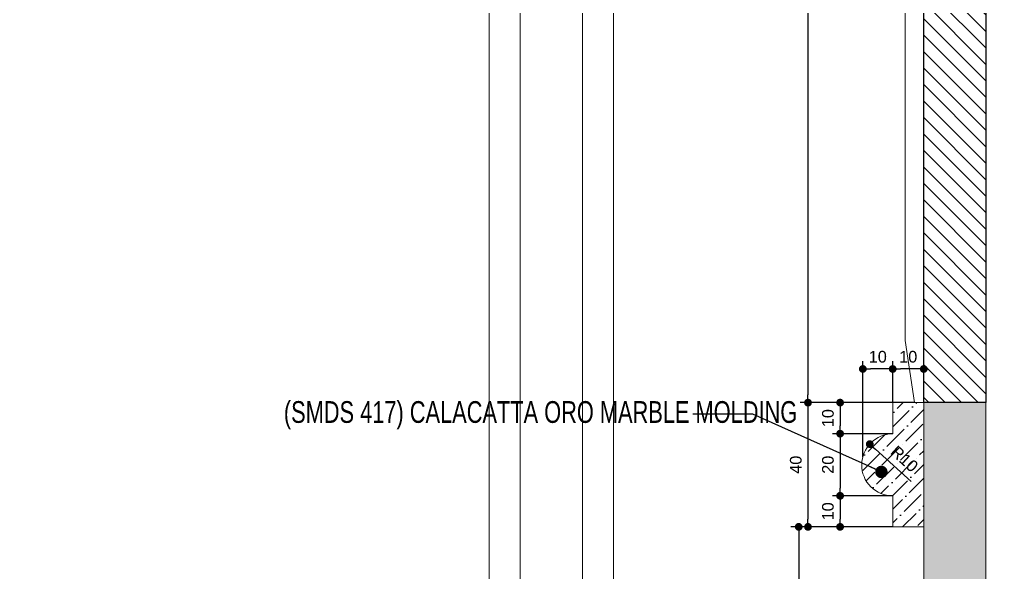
# Model space of a CAD drawing. Header units: inches. Extents: x 193287 to 241687, y 437648 to 550079.
# Drawn here: x 230381.6 to 230697.9, y 449461 to 449638.9 of the extents above; entities that cross this region are included whole.
import ezdxf

# ---------------------------------------------------------------- set-up
doc = ezdxf.new("R2010")
doc.units = ezdxf.units.IN
doc.header["$MEASUREMENT"] = 0
doc.linetypes.add('HIDDEN', pattern=[0.375, 0.25, -0.125])
for name, color, linetype, lineweight in [('A-Dim-ID', 9, 'Continuous', 20), ('CQ Marble', 6, 'Continuous', 0), ('CQ Mirror-Glass', 4, 'Continuous', 0), ('CQ wooh hatch', 8, 'HIDDEN', 18)]:
    doc.layers.add(name, color=color, linetype=linetype, lineweight=lineweight)
for name, color, linetype in [('A-DIMESNION-1', 7, 'Continuous'), ('CQ marble hatch', 8, 'Continuous'), ('CQ SPOT DETAIL DIMENSION', 9, 'Continuous'), ('CQ SPOT DETAILS', 40, 'Continuous'), ('CQ text label', 3, 'Continuous'), ('CQ Wood Section', 1, 'Continuous')]:
    doc.layers.add(name, color=color, linetype=linetype)
doc.styles.add('DIM 50', font='romans.shx', dxfattribs={"width": 0.75, "height": 100})
doc.styles.add('ST9', font='romans.shx', dxfattribs={"width": 0.8})
doc.styles.get("Standard").update_dxf_attribs({"font": 'arial.ttf'})
doc.dimstyles.new('CQ 2.5', dxfattribs={"dimscale": 0.025, "dimtxt": 150, "dimasz": 100, "dimexe": 100, "dimexo": 0, "dimgap": 80, "dimtad": 1, "dimdec": 0, "dimzin": 0, "dimdsep": 46, "dimtxsty": 'Standard', "dimblk": 'DOT', "dimcen": 100, "dimclrd": 250, "dimclre": 250, "dimclrt": 3, "dimadec": 0, "dimazin": 0, "dimtfac": 1, "dimtdec": 0, "dimtofl": 0, "dimtmove": 0, "dimatfit": 3, "dimfxl": 1, "dimtolj": 1, "dimtzin": 0, "dimlwd": -1, "dimarcsym": 0})
doc.dimstyles.new('DIM-20', dxfattribs={"dimscale": 1000, "dimtxt": 0.044, "dimasz": 0.035, "dimexe": 0.022, "dimexo": 0.022, "dimgap": 0.022, "dimtad": 1, "dimdec": 0, "dimzin": 0, "dimdsep": 46, "dimtxsty": 'ST9', "dimblk1": 'ARCHTICK', "dimblk2": 'ARCHTICK', "dimsah": 1, "dimcen": 0.08800000000000001, "dimdle": 0.04, "dimclrd": 256, "dimclre": 256, "dimclrt": 3, "dimadec": 0, "dimazin": 0, "dimtfac": 1, "dimtdec": 0, "dimtix": 1, "dimtofl": 0, "dimtmove": 1, "dimatfit": 3, "dimldrblk": 'CLOSED', "dimfxl": 1, "dimtolj": 1, "dimtzin": 0, "dimarcsym": 0})
doc.dimstyles.get("Standard").update_dxf_attribs({"dimtxt": 0.18, "dimasz": 0.18, "dimexe": 0.18, "dimexo": 0.0625, "dimgap": 0.09, "dimtad": 0, "dimtih": 1, "dimtoh": 1, "dimdec": 4, "dimzin": 0, "dimdsep": 46, "dimtxsty": 'Standard', "dimcen": 0.09, "dimadec": 0, "dimazin": 0, "dimtfac": 1, "dimtdec": 4, "dimtofl": 0, "dimtmove": 0, "dimatfit": 3, "dimfxl": 1, "dimtolj": 1, "dimtzin": 0, "dimarcsym": 0})

# ---------------------------------------------------------------- blocks, each defined once
blk = doc.blocks.new('svanity section gf-15')
at = {"layer": 'CQ marble hatch', "ltscale": 1000, "extrusion": (-4.885221514467741e-08, 5.985931785203955e-09, 0.9999999999999988)}
h = blk.add_hatch(dxfattribs=at)
h.set_pattern_fill('ANSI36', color=256, scale=25.00000000000007, angle=-8.757190095331513e-29, style=0)
h.set_pattern_definition([(45, (-8.161709782388259e-11, -110.6969426357598), (1.657281518405975, 6.07669890082191), [7.812500000000021, -1.562500000000004, 0, -1.562500000000004])])
edge = h.paths.add_edge_path()
edge.add_line((233628.1256468549, 449344.1289597468), (233638.1256468572, 449344.1289597468))
edge.add_line((233638.1256468572, 449344.1289597468), (233638.1256468574, 449384.1289597471))
edge.add_line((233638.1256468574, 449384.1289597471), (233628.1256468549, 449384.1289597468))
edge.add_line((233628.1256468549, 449384.1289597468), (233628.1256468549, 449374.1289597468))
edge.add_arc((233628.2625976543, 449363.9920089474), 10.13787586383413, 90.77402224941184, 179.2259777505882)
edge.add_arc((233628.0729030226, 449364.0762159145), 9.947395999853185, 179.6962005789343, 270.3037994210658)
edge.add_line((233628.1256468549, 449354.1289597468), (233628.1256468549, 449344.1289597468))
at = {"layer": 'CQ marble hatch', "ltscale": 1000}
h = blk.add_hatch(dxfattribs=at)
h.set_pattern_fill('ANSI36', color=256, scale=25.00000000000005, angle=-1.355952014761009e-28, style=0)
h.set_pattern_definition([(45, (0, 0), (1.657281518405974, 6.076698900821905), [7.812500000000016, -1.562500000000003, 0, -1.562500000000003])])
h.paths.add_polyline_path([(233658.125646914, 449384.1325222607), (233638.1261489636, 449384.1325222607), (233638.126148962, 448104.1502377494), (233658.1256469124, 448104.1502377494)])
at = {"layer": 'CQ wooh hatch', "linetype": 'ByBlock'}
h = blk.add_hatch(dxfattribs=at)
h.set_pattern_fill('ANSI31', color=256, scale=30, angle=-90)
h.set_pattern_definition([(315, (-142331.3780380632, 4566.826584564988), (2.651650429449553, 2.651650429449553), [])])
h.paths.add_polyline_path([(233658.1155254458, 449384.1325222608), (233638.126148962, 449384.1325222605), (233638.1256468575, 450954.9731823716), (233658.1155254458, 450954.9731823716)])
at = {"layer": 'CQ Marble', "color": 6, "extrusion": (-4.885221514467737e-08, 5.985931785203956e-09, 0.9999999999999988), "elevation": -0.007688656101631009}
blk.add_lwpolyline([(233628.125646855, 449344.1289597465), (233638.1256468573, 449344.1289597465), (233638.1256468575, 449384.1289597468), (233628.125646855, 449384.1289597465), (233628.125646855, 449374.1289597465, 0.4063219941528656), (233618.125646855, 449364.1289597465, 0.4173229997867474), (233628.125646855, 449354.1289597465)], format="xyb", close=True, dxfattribs=at)
at = {"layer": 'CQ Marble', "color": 6, "elevation": -2.605706086238014e-06}
blk.add_lwpolyline([(233658.1256469123, 449384.1325222608), (233638.126148962, 449384.1325222608), (233638.126148962, 448104.1502377494), (233658.1256469124, 448104.1502377494)], close=True, dxfattribs=at)
at = {"layer": 'CQ Mirror-Glass', "extrusion": (-4.885221514467737e-08, 5.985931785203956e-09, 0.9999999999999988), "elevation": -0.008725700320534576}
blk.add_lwpolyline([(233632.1256468736, 450925.2631311614), (233632.1256468573, 450934.9509609552, -0.037239687188083), (233632.1289659513, 450934.9954630911), (233635.1256468572, 450954.9733357969), (233638.1256468572, 450954.9733357969), (233638.1256468736, 450925.2631311614), (233638.1256468735, 449384.1325222599), (233635.1256468735, 449384.1325222599), (233632.1289659675, 449404.1103949656, -0.037239687188083), (233632.1256468735, 449404.1548971015)], format="xyb", close=True, dxfattribs=at)
at = {"layer": 'CQ Wood Section', "elevation": -1.134604902167276e-05}
blk.add_lwpolyline([(233658.1155254458, 449384.1325222608), (233638.126148962, 449384.1325222605), (233638.1256468575, 450954.9731823716), (233658.1155254458, 450954.9731823716)], close=True, dxfattribs=at)
blk = doc.blocks.new('_Dot')
at = {"color": 0, "linetype": 'ByBlock', "lineweight": -2}
blk.add_line((-0.5, 0), (-1, 0), dxfattribs=at)
at = {"color": 0, "linetype": 'ByBlock', "const_width": 0.5}
blk.add_lwpolyline([(-0.25, 0, 1), (0.25, 0, 1)], format="xyb", close=True, dxfattribs=at)
blk = doc.blocks.new('*D117')
at = {"layer": 'CQ SPOT DETAIL DIMENSION', "color": 250, "transparency": 16777216}
blk.add_line((230668.8073133438, 449490.2351801205), (230657.3221619483, 449500.5660248752), dxfattribs=at)
at = {"layer": 'Defpoints', "color": 0, "transparency": 16777216}
for p in [(230655.4634606097, 449502.2379188114, -0.0005739328420035036), (230663.0007739852, 449495.4581375383, -0.0005735240442406465)]:
    blk.add_point(p, dxfattribs=at)
at = {"layer": 'CQ SPOT DETAIL DIMENSION', "color": 250, "transparency": 16777216, "xscale": 2.5, "yscale": 2.5, "zscale": 2.5, "rotation": 138.0287539182916}
blk.add_blockref('_Dot', (230655.4634606097, 449502.2379188114), dxfattribs=at)
at = {"layer": 'CQ SPOT DETAIL DIMENSION', "color": 3, "transparency": 16777216, "insert": (230666.6120392875, 449497.4751206442), "char_height": 3.75, "attachment_point": 5, "rotation": 318.0287539182916}
blk.add_mtext('\\A1;R10', dxfattribs=at)
blk = doc.blocks.new('*D4516')
at = {"layer": 'A-DIMESNION-1', "color": 250, "lineweight": -2, "ltscale": 0.05, "transparency": 16777216}
for p, q in [((230662.8638231859, 431086.4394643892), (230633.0629336769, 431086.4394643892)), ((230669.8643548663, 429515.5950883383), (230633.0629336769, 429515.5950883383))]:
    blk.add_line(p, q, dxfattribs=at)
at = {"layer": 'A-DIMESNION-1', "color": 250, "ltscale": 0.05, "transparency": 16777216}
blk.add_line((230635.5629336769, 431083.9394643892), (230635.5629336769, 429518.0950883383), dxfattribs=at)
at = {"layer": 'Defpoints', "color": 0, "linetype": 'Continuous', "ltscale": 0.05, "transparency": 16777216}
for p in [(230662.8638231859, 431086.4394643892, -0.0005823916159371622), (230635.5629336769, 429515.5950883383), (230669.8643548663, 429515.5950883383, 0.000464397561726392)]:
    blk.add_point(p, dxfattribs=at)
at = {"layer": 'A-DIMESNION-1', "color": 250, "linetype": 'Continuous', "ltscale": 0.05, "transparency": 16777216, "xscale": 2.5, "yscale": 2.5, "zscale": 2.5}
for p, rotation in [((230635.5629336769, 431086.4394643892), 90), ((230635.5629336769, 429515.5950883383), 270)]:
    blk.add_blockref('_Dot', p, dxfattribs=dict(at, rotation=rotation))
at = {"layer": 'A-DIMESNION-1', "color": 3, "linetype": 'Continuous', "ltscale": 0.05, "transparency": 16777216, "insert": (230631.648284973, 430301.0172763636), "char_height": 3.75, "attachment_point": 5, "rotation": 90}
blk.add_mtext('\\A1;1571', dxfattribs=at)
blk = doc.blocks.new('*D4515')
at = {"layer": 'A-DIMESNION-1', "color": 250, "lineweight": -2, "ltscale": 0.05, "transparency": 16777216}
for p, q in [((230662.863823186, 429515.5950883378), (230633.0629336773, 429515.5950883378)), ((230662.863823186, 429475.5950883378), (230633.0629336773, 429475.5950883378))]:
    blk.add_line(p, q, dxfattribs=at)
at = {"layer": 'A-DIMESNION-1', "color": 250, "ltscale": 0.05, "transparency": 16777216}
blk.add_line((230635.5629336773, 429513.0950883378), (230635.5629336773, 429478.0950883378), dxfattribs=at)
at = {"layer": 'Defpoints', "color": 0, "linetype": 'Continuous', "ltscale": 0.05, "transparency": 16777216}
for p in [(230662.863823186, 429515.5950883378, -0.0005736512730044035), (230635.5629336773, 429475.5950883378), (230662.863823186, 429475.5950883378, -0.0005734118357329961)]:
    blk.add_point(p, dxfattribs=at)
at = {"layer": 'A-DIMESNION-1', "color": 250, "linetype": 'Continuous', "ltscale": 0.05, "transparency": 16777216, "xscale": 2.5, "yscale": 2.5, "zscale": 2.5}
for p, rotation in [((230635.5629336773, 429515.5950883378), 90), ((230635.5629336773, 429475.5950883378), 270)]:
    blk.add_blockref('_Dot', p, dxfattribs=dict(at, rotation=rotation))
at = {"layer": 'A-DIMESNION-1', "color": 3, "linetype": 'Continuous', "ltscale": 0.05, "transparency": 16777216, "insert": (230631.6482849734, 429495.5950883377), "char_height": 3.75, "attachment_point": 5, "rotation": 90}
blk.add_mtext('\\A1;40', dxfattribs=at)
blk = doc.blocks.new('*D4514')
at = {"layer": 'A-DIMESNION-1', "color": 250, "lineweight": -2, "ltscale": 0.05, "transparency": 16777216}
for p, q in [((230659.8638232021, 429475.5986508515), (230630.0629336938, 429475.5986508515)), ((230672.8643252927, 429395.5950883381), (230630.0629336938, 429395.5950883381))]:
    blk.add_line(p, q, dxfattribs=at)
at = {"layer": 'A-DIMESNION-1', "color": 250, "ltscale": 0.05, "transparency": 16777216}
blk.add_line((230632.5629336938, 429473.0986508515), (230632.5629336938, 429398.0950883381), dxfattribs=at)
at = {"layer": 'Defpoints', "color": 0, "linetype": 'Continuous', "ltscale": 0.05, "transparency": 16777216}
for p in [(230659.8638232021, 429475.5986508515, -0.0005734118357329961), (230632.5629336938, 429395.5950883381), (230672.8643252927, 429395.5950883381, 0.0004931264986060887)]:
    blk.add_point(p, dxfattribs=at)
at = {"layer": 'A-DIMESNION-1', "color": 250, "linetype": 'Continuous', "ltscale": 0.05, "transparency": 16777216, "xscale": 2.5, "yscale": 2.5, "zscale": 2.5}
for p, rotation in [((230632.5629336938, 429475.5986508515), 90), ((230632.5629336938, 429395.5950883381), 270)]:
    blk.add_blockref('_Dot', p, dxfattribs=dict(at, rotation=rotation))
at = {"layer": 'A-DIMESNION-1', "color": 3, "linetype": 'Continuous', "ltscale": 0.05, "transparency": 16777216, "insert": (230628.6482849898, 429435.5968695946), "char_height": 3.75, "attachment_point": 5, "rotation": 90}
blk.add_mtext('\\A1;80', dxfattribs=at)
blk = doc.blocks.new('*D4503')
at = {"layer": 'A-DIMESNION-1', "color": 250, "lineweight": -2, "ltscale": 0.05, "transparency": 16777216}
for p, q in [((230662.8638231858, 429515.5950883376), (230662.8638231858, 429528.9276846131)), ((230672.8638231884, 429515.5950883376), (230672.8638231884, 429528.9276846131))]:
    blk.add_line(p, q, dxfattribs=at)
at = {"layer": 'A-DIMESNION-1', "color": 250, "ltscale": 0.05, "transparency": 16777216}
blk.add_line((230670.3638231884, 429526.4276846131), (230665.3638231858, 429526.4276846131), dxfattribs=at)
at = {"layer": 'Defpoints', "color": 0, "linetype": 'Continuous', "ltscale": 0.05, "transparency": 16777216}
for p in [(230662.8638231858, 429526.4276846131), (230662.8638231858, 429515.5950883376, -0.0005736512730044035), (230672.8638231884, 429515.5950883376, -0.0005731627508528351)]:
    blk.add_point(p, dxfattribs=at)
at = {"layer": 'A-DIMESNION-1', "color": 250, "linetype": 'Continuous', "ltscale": 0.05, "transparency": 16777216, "xscale": 2.5, "yscale": 2.5, "zscale": 2.5, "rotation": 180}
blk.add_blockref('_Dot', (230662.8638231858, 429526.4276846131), dxfattribs=at)
at = {"layer": 'A-DIMESNION-1', "color": 250, "linetype": 'Continuous', "ltscale": 0.05, "transparency": 16777216, "xscale": 2.5, "yscale": 2.5, "zscale": 2.5}
blk.add_blockref('_Dot', (230672.8638231884, 429526.4276846131), dxfattribs=at)
at = {"layer": 'A-DIMESNION-1', "color": 3, "linetype": 'Continuous', "ltscale": 0.05, "transparency": 16777216, "insert": (230667.8638231871, 429530.342333317), "char_height": 3.75, "attachment_point": 5}
blk.add_mtext('\\A1;10', dxfattribs=at)
blk = doc.blocks.new('*D4502')
at = {"layer": 'A-DIMESNION-1', "color": 250, "lineweight": -2, "ltscale": 0.05, "transparency": 16777216}
for p, q in [((230653.2298586626, 429498.1610509273), (230653.2298586626, 429528.9276846131)), ((230662.8638231858, 429515.5950883376), (230662.8638231858, 429528.9276846131))]:
    blk.add_line(p, q, dxfattribs=at)
at = {"layer": 'A-DIMESNION-1', "color": 250, "ltscale": 0.05, "transparency": 16777216}
blk.add_line((230660.3638231858, 429526.4276846131), (230655.7298586626, 429526.4276846131), dxfattribs=at)
at = {"layer": 'Defpoints', "color": 0, "linetype": 'Continuous', "ltscale": 0.05, "transparency": 16777216}
for p in [(230653.2298586626, 429526.4276846131), (230662.8638231858, 429515.5950883376, -0.0005736512730044035), (230653.2298586626, 429498.1610509273, -0.0005740175545533103)]:
    blk.add_point(p, dxfattribs=at)
at = {"layer": 'A-DIMESNION-1', "color": 250, "linetype": 'Continuous', "ltscale": 0.05, "transparency": 16777216, "xscale": 2.5, "yscale": 2.5, "zscale": 2.5, "rotation": 180}
blk.add_blockref('_Dot', (230653.2298586626, 429526.4276846131), dxfattribs=at)
at = {"layer": 'A-DIMESNION-1', "color": 250, "linetype": 'Continuous', "ltscale": 0.05, "transparency": 16777216, "xscale": 2.5, "yscale": 2.5, "zscale": 2.5}
blk.add_blockref('_Dot', (230662.8638231858, 429526.4276846131), dxfattribs=at)
at = {"layer": 'A-DIMESNION-1', "color": 3, "linetype": 'Continuous', "ltscale": 0.05, "transparency": 16777216, "insert": (230658.0468409242, 429530.342333317), "char_height": 3.75, "attachment_point": 5}
blk.add_mtext('\\A1;10', dxfattribs=at)
blk = doc.blocks.new('*D4501')
at = {"layer": 'A-DIMESNION-1', "color": 250, "lineweight": -2, "ltscale": 0.05, "transparency": 16777216}
for p, q in [((230662.863823186, 429515.5950883378), (230643.410926385, 429515.5950883378)), ((230662.863823186, 429505.5950883379), (230643.410926385, 429505.5950883379))]:
    blk.add_line(p, q, dxfattribs=at)
at = {"layer": 'A-DIMESNION-1', "color": 250, "ltscale": 0.05, "transparency": 16777216}
blk.add_line((230645.910926385, 429513.0950883378), (230645.910926385, 429508.0950883379), dxfattribs=at)
at = {"layer": 'Defpoints', "color": 0, "linetype": 'Continuous', "ltscale": 0.05, "transparency": 16777216}
for p in [(230662.863823186, 429515.5950883378), (230645.910926385, 429505.5950883379), (230662.863823186, 429505.5950883379, -0.0005735914136865524)]:
    blk.add_point(p, dxfattribs=at)
at = {"layer": 'A-DIMESNION-1', "color": 250, "linetype": 'Continuous', "ltscale": 0.05, "transparency": 16777216, "xscale": 2.5, "yscale": 2.5, "zscale": 2.5}
for p, rotation in [((230645.910926385, 429515.5950883378), 90), ((230645.910926385, 429505.5950883379), 270)]:
    blk.add_blockref('_Dot', p, dxfattribs=dict(at, rotation=rotation))
at = {"layer": 'A-DIMESNION-1', "color": 3, "linetype": 'Continuous', "ltscale": 0.05, "transparency": 16777216, "insert": (230641.9962776811, 429510.5950883377), "char_height": 3.75, "attachment_point": 5, "rotation": 90}
blk.add_mtext('\\A1;10', dxfattribs=at)
blk = doc.blocks.new('*D4500')
at = {"layer": 'A-DIMESNION-1', "color": 250, "lineweight": -2, "ltscale": 0.05, "transparency": 16777216}
for p, q in [((230662.863823186, 429505.5950883379), (230643.4109263853, 429505.5950883379)), ((230662.863823186, 429485.5950883379), (230643.4109263853, 429485.5950883379))]:
    blk.add_line(p, q, dxfattribs=at)
at = {"layer": 'A-DIMESNION-1', "color": 250, "ltscale": 0.05, "transparency": 16777216}
blk.add_line((230645.9109263853, 429503.0950883379), (230645.9109263853, 429488.0950883379), dxfattribs=at)
at = {"layer": 'Defpoints', "color": 0, "linetype": 'Continuous', "ltscale": 0.05, "transparency": 16777216}
for p in [(230662.863823186, 429505.5950883379, -0.0005735914136865524), (230645.9109263853, 429485.5950883379), (230662.863823186, 429485.5950883379, -0.0005734716950508461)]:
    blk.add_point(p, dxfattribs=at)
at = {"layer": 'A-DIMESNION-1', "color": 250, "linetype": 'Continuous', "ltscale": 0.05, "transparency": 16777216, "xscale": 2.5, "yscale": 2.5, "zscale": 2.5}
for p, rotation in [((230645.9109263853, 429505.5950883379), 90), ((230645.9109263853, 429485.5950883379), 270)]:
    blk.add_blockref('_Dot', p, dxfattribs=dict(at, rotation=rotation))
at = {"layer": 'A-DIMESNION-1', "color": 3, "linetype": 'Continuous', "ltscale": 0.05, "transparency": 16777216, "insert": (230641.9962776813, 429495.5950883377), "char_height": 3.75, "attachment_point": 5, "rotation": 90}
blk.add_mtext('\\A1;20', dxfattribs=at)
blk = doc.blocks.new('*D4499')
at = {"layer": 'A-DIMESNION-1', "color": 250, "lineweight": -2, "ltscale": 0.05, "transparency": 16777216}
for p, q in [((230662.863823186, 429485.5950883379), (230643.4109263855, 429485.5950883379)), ((230662.863823186, 429475.5950883381), (230643.4109263855, 429475.5950883381))]:
    blk.add_line(p, q, dxfattribs=at)
at = {"layer": 'A-DIMESNION-1', "color": 250, "ltscale": 0.05, "transparency": 16777216}
blk.add_line((230645.9109263855, 429483.0950883379), (230645.9109263855, 429478.0950883381), dxfattribs=at)
at = {"layer": 'Defpoints', "color": 0, "linetype": 'Continuous', "ltscale": 0.05, "transparency": 16777216}
for p in [(230662.863823186, 429485.5950883379, -0.0005734716950508461), (230645.9109263855, 429475.5950883381), (230662.863823186, 429475.5950883381)]:
    blk.add_point(p, dxfattribs=at)
at = {"layer": 'A-DIMESNION-1', "color": 250, "linetype": 'Continuous', "ltscale": 0.05, "transparency": 16777216, "xscale": 2.5, "yscale": 2.5, "zscale": 2.5}
for p, rotation in [((230645.9109263855, 429485.5950883379), 90), ((230645.9109263855, 429475.5950883381), 270)]:
    blk.add_blockref('_Dot', p, dxfattribs=dict(at, rotation=rotation))
at = {"layer": 'A-DIMESNION-1', "color": 3, "linetype": 'Continuous', "ltscale": 0.05, "transparency": 16777216, "insert": (230641.9962776816, 429480.5950883378), "char_height": 3.75, "attachment_point": 5, "rotation": 90}
blk.add_mtext('\\A1;10', dxfattribs=at)
blk = doc.blocks.new('_ARCHTICK')
at = {"color": 0, "linetype": 'ByBlock', "const_width": 0.15}
blk.add_lwpolyline([(-0.5, -0.5), (0.5, 0.5)], dxfattribs=at)
blk = doc.blocks.new('*D949')
at = {"layer": 'A-Dim-ID', "lineweight": -2, "transparency": 16777216}
for p, q in [((231592.7932773194, 450872.0552431295), (231592.7932773194, 448295.616366341)), ((229557.1803032884, 450832.0552431295), (231614.7932773194, 450832.0552431295)), ((229557.1803032884, 448335.616366341), (231614.7932773194, 448335.616366341))]:
    blk.add_line(p, q, dxfattribs=at)
at = {"layer": 'Defpoints', "color": 0, "transparency": 16777216}
for p in [(229535.1803032884, 450832.0552431295, 0.0002744052115773024), (229535.1803032884, 448335.616366341, -0.0005721818767605302), (231592.7932773194, 448335.616366341)]:
    blk.add_point(p, dxfattribs=at)
at = {"layer": 'A-Dim-ID', "lineweight": -2, "transparency": 16777216, "xscale": 20, "yscale": 20, "zscale": 20}
for p, rotation in [((231592.7932773194, 450832.0552431295), 90), ((231592.7932773194, 448335.616366341), 270)]:
    blk.add_blockref('_ARCHTICK', p, dxfattribs=dict(at, rotation=rotation))
at = {"layer": 'A-Dim-ID', "color": 3, "transparency": 16777216, "insert": (231550.7932773195, 449583.8358047351), "char_height": 40, "attachment_point": 5, "rotation": 90, "style": 'ST9'}
blk.add_mtext('\\A1;2496', dxfattribs=at)
blk = doc.blocks.new('_CLOSED')
at = {"color": 0, "linetype": 'ByBlock'}
for p, q in [((-1, 0.1666666666666666), (0, 0)), ((-1, 0.1666666666666666), (-1, -0.1666666666666666)), ((0, 0), (-1, -0.1666666666666666)), ((0, 0), (-1, 0))]:
    blk.add_line(p, q, dxfattribs=at)
blk = doc.blocks.new('DIMBLOWUP')
at = {"layer": 'A-DIMESNION-1', "color": 64, "linetype": 'Continuous', "ltscale": 0.05}
for base, p1, p2, picture, middle in [((230635.5629336769, 429515.5950883383), (230662.8638231858, 431086.4394643889, -0.0005823916159371622), (230669.8643548662, 429515.5950883381, 0.000464397561726392), '*D4516', (230631.648284973, 430301.0172763636)), ((230635.5629336773, 429475.5950883378, 0.0004642950075180253), (230662.8638231858, 429515.5950883376, -0.0001093562654863782), (230662.8638231858, 429475.5950883376, -0.0001091168282149708), '*D4515', (230631.6482849734, 429495.5950883377, 0.0004642950075180253)), ((230645.910926385, 429505.5950883379, 0.0004642950075180253), (230662.8638231858, 429515.5950883376, 0.0004642950075180253), (230662.8638231858, 429505.5950883377, -0.0001092964061685271), '*D4501', (230641.9962776811, 429510.5950883377, 0.0004642950075180253)), ((230645.9109263853, 429485.5950883379, 0.0004642950075180253), (230662.8638231858, 429505.5950883377, -0.0001092964061685271), (230662.8638231858, 429485.5950883377, -0.0001091766875328208), '*D4500', (230641.9962776813, 429495.5950883377, 0.0004642950075180253)), ((230645.9109263855, 429475.5950883381, 0.0004642950075180253), (230662.8638231858, 429485.5950883377, -0.0001091766875328208), (230662.8638231858, 429475.5950883378, 0.0004642950075180253), '*D4499', (230641.9962776816, 429480.5950883378, 0.0004642950075180253)), ((230632.5629336938, 429395.5950883381, 5.160463778450253e-07), (230659.863823202, 429475.5986508512, -0.000572895789355151), (230672.8643252926, 429395.5950883378, 0.0004936425449839337), '*D4514', (230628.6482849898, 429435.5968695946, 5.160463778450253e-07))]:
    dim = blk.add_linear_dim(base=base, p1=p1, p2=p2, angle=90, dimstyle='CQ 2.5', dxfattribs=at)
    dim.commit()
    dim.dimension.update_dxf_attribs({"geometry": picture, "text_midpoint": middle})
for base, p1, p2, picture, middle in [((230653.2298586626, 429526.4276846131, 0.0004642950075180253), (230662.8638231858, 429515.5950883376, -0.0001093562654863782), (230653.2298586626, 429498.1610509273, -0.000109722547035285), '*D4502', (230658.0468409242, 429530.342333317, 0.0004642950075180253)), ((230662.8638231858, 429526.4276846131, 0.0004642950075180253), (230672.8638231884, 429515.5950883376, -0.0001088677433348098), (230662.8638231858, 429515.5950883376, -0.0001093562654863782), '*D4503', (230667.8638231871, 429530.342333317, 0.0004642950075180253))]:
    dim = blk.add_linear_dim(base=base, p1=p1, p2=p2, dimstyle='CQ 2.5', dxfattribs=at)
    dim.commit()
    dim.dimension.update_dxf_attribs({"geometry": picture, "text_midpoint": middle})

msp = doc.modelspace()

# ---------------------------------------------------------------- linework, layer by layer
at = {"layer": 'CQ Marble', "extrusion": (-4.885221514467737e-08, 5.985931785203956e-09, 0.9999999999999988), "elevation": -0.00911964928660344}
for points in [[(230572.8638231878, 450645.6446936793), (230103.2714647312, 450645.6446936794), (230103.2714647313, 449335.5949593665), (230572.8638231879, 449335.5949593665)], [(230532.8638231876, 450605.6446936792), (230143.2714647313, 450605.6446936793), (230143.2714647314, 449375.5949593667), (230532.8638231877, 449375.5949593666)]]:
    msp.add_lwpolyline(points, close=True, dxfattribs=at)
at = {"layer": 'CQ Marble', "color": 8, "extrusion": (-4.885221514467737e-08, 5.985931785203956e-09, 0.9999999999999988)}
for points, elevation in [([(230562.8638231877, 450635.6446936791), (230113.2714647314, 450635.6446936791), (230113.2714647314, 449345.5949593668), (230562.8638231878, 449345.5949593667)], -0.009119649286603445), ([(230542.8638231875, 450615.6446936791), (230133.2714647314, 450615.6446936792), (230133.2714647314, 449365.5949593668), (230542.8638231875, 449365.5949593667)], -0.009119649286603436)]:
    msp.add_lwpolyline(points, close=True, dxfattribs=dict(at, elevation=elevation))

# ---------------------------------------------------------------- block references
at = {"layer": 'CQ Marble'}
msp.add_blockref('svanity section gf-15', (-2965.261823669338, 131.4661285914481, -0.000570557044763921), dxfattribs=at)
at = {"layer": 'CQ SPOT DETAIL DIMENSION', "color": 8}
msp.add_blockref('DIMBLOWUP', (0, 20000), dxfattribs=at)

# ---------------------------------------------------------------- texts
at = {"layer": 'CQ text label', "ltscale": 500, "insert": (230466.6971207048, 449516.074722732, 0.0001185441198312118), "char_height": 7, "width": 1400.544188663483, "attachment_point": 1, "style": 'DIM 50'}
msp.add_mtext('{\\fCityBlueprint|b0|i0|c2|p2;(SMDS 417) CALACATTA ORO MARBLE MOLDING}', dxfattribs=at)

# ---------------------------------------------------------------- dimensions: what is measured, and where the dimension line sits
at = {"layer": 'A-Dim-ID'}
dim = msp.add_linear_dim(base=(231592.7932773194, 448335.616366341), p1=(229535.1803032882, 450832.0552431293, 0.0002744052115773024), p2=(229535.1803032883, 448335.6163663408, -0.0005721818767605302), angle=90, dimstyle='DIM-20', override={"dimtxt": 0.04, "dimasz": 0.02}, dxfattribs=at)
dim.commit()
dim.dimension.update_dxf_attribs({"geometry": '*D949', "text_midpoint": (231550.7932773195, 449583.8358047351)})
at = {"layer": 'CQ SPOT DETAIL DIMENSION'}
dim = msp.add_radius_dim(center=(230663.0007739852, 449495.4581375383, 0.0004641827990103809), mpoint=(230655.4634606097, 449502.2379188114, 0.0004637740012475238), dimstyle='CQ 2.5', dxfattribs=at)
dim.commit()
dim.dimension.update_dxf_attribs({"geometry": '*D117', "text_midpoint": (230663.9940883153, 449494.5646555297, 0.001037706843251027), "dimtype": 164})

# ---------------------------------------------------------------- leaders
at = {"layer": 'CQ SPOT DETAILS', "color": 1}
msp.add_leader([(230659.2086616869, 449493.2771792141, 0.0001185441198312116), (230617.8279367731, 449511.8695653736, 0.0001185441198312116), (230598.4343096314, 449511.8695653737, 0.0001185441198312116)], dimstyle='Standard', override={"dimasz": 4, "dimldrblk": 'Dot', "dimfxl": 0.1, "dimarcsym": 2}, dxfattribs=at)

doc.saveas('drawing.dxf')
